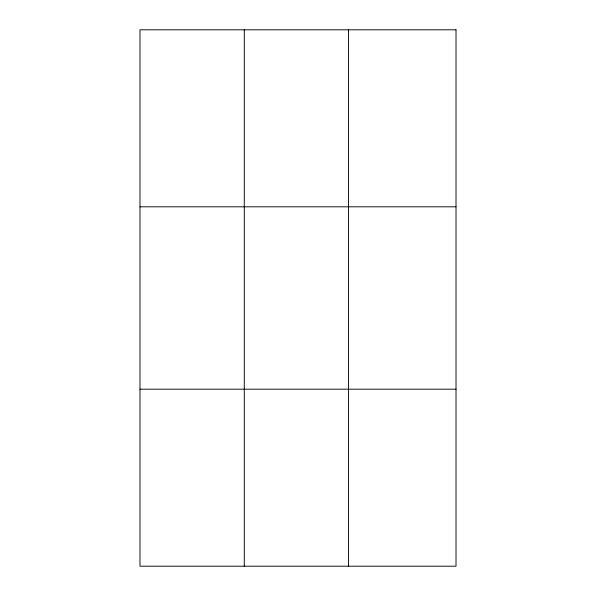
<?xml version="1.0" encoding="UTF-8"?>
<svg xmlns="http://www.w3.org/2000/svg" width="596" height="596" viewBox="0 0 596 596"><rect width="100%" height="100%" fill="white"/><g stroke="black" fill="none" stroke-linecap="round" stroke-linejoin="round"><path stroke-width="0.89" d="M244.278 566.2L244.278 29.8M348.563 566.2L348.563 29.8M139.986 206.812L456.014 206.812M139.986 389.188L456.014 389.188M456.014 29.8L456.014 566.2L139.986 566.2L139.986 29.8L456.014 29.8"/></g></svg>
